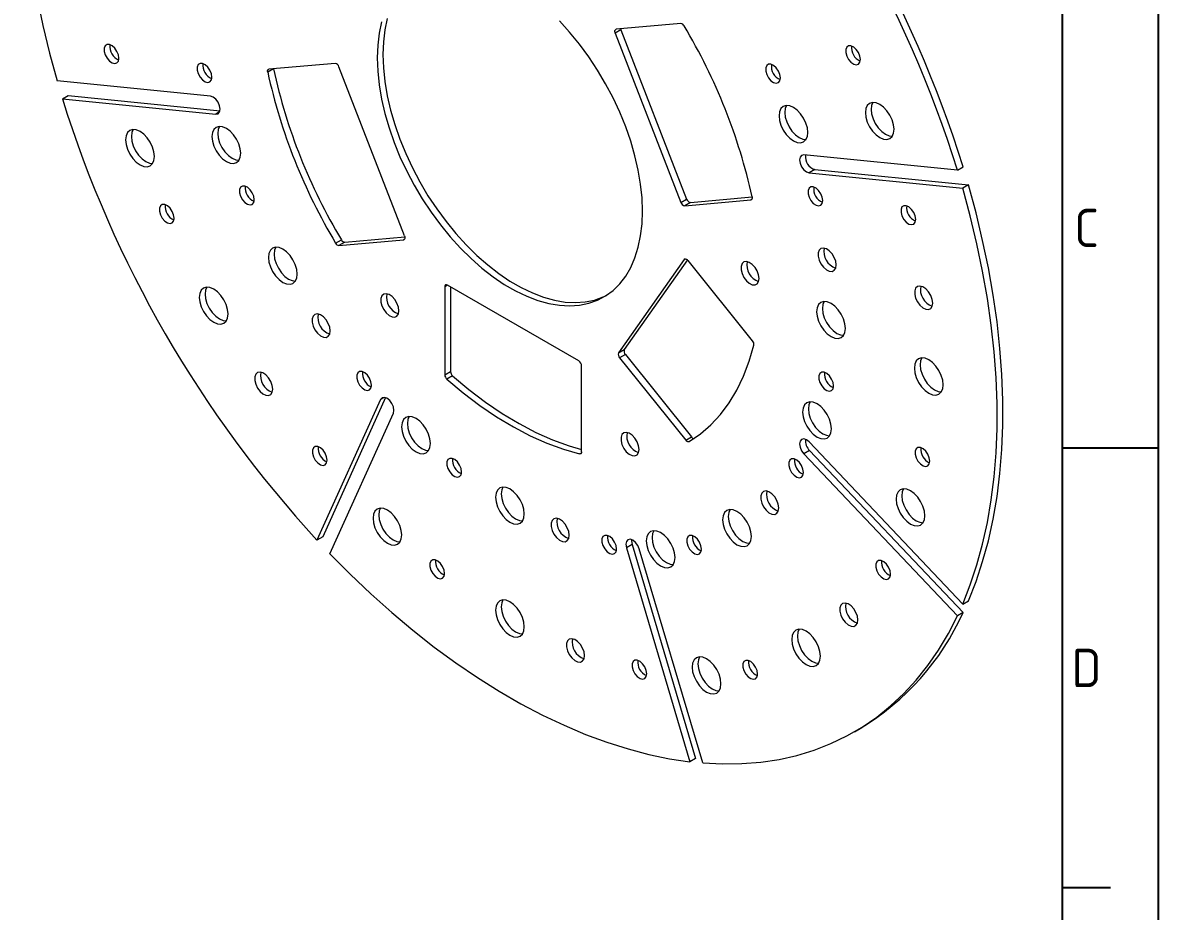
# Model space of a CAD drawing. Header units: millimetres. Extents: x 764 to 1780, y 1208 to 1927.
# Drawn here: x 1492.9 to 1780.4, y 1450.3 to 1675.2 of the extents above; entities that cross this region are included whole.
import ezdxf
from ezdxf.enums import TextEntityAlignment as Align

# ---------------------------------------------------------------- set-up
doc = ezdxf.new("R2010")
doc.units = ezdxf.units.MM
doc.linetypes.add('ACAD_ISO05W100', pattern=[33, 24, -3, 0, -3, 0, -3])
doc.layers.add('AM_BOR', color=2, linetype='ACAD_ISO05W100', lineweight=35)
doc.styles.add('ACISOTS', font='isocp.shx', dxfattribs={"height": 1})

# ---------------------------------------------------------------- blocks, each defined once
blk = doc.blocks.new('A3 ZTL')
blk.add_line((401.17, 9.78), (401.17, 280.82))
at = {"layer": 'AM_BOR', "color": 135, "linetype": 'Continuous', "lineweight": 25}
blk.add_line((410.96, 290.61), (410.96, 0), dxfattribs=at)
at = {"layer": 'AM_BOR', "color": 135, "lineweight": 25}
for p, q in [((401.17, 145.3), (410.96, 145.3)), ((406.07, 100.29), (401.17, 100.29))]:
    blk.add_line(p, q, dxfattribs=at)
at = {"layer": 'AM_BOR', "color": 135, "lineweight": 25, "style": 'ACISOTS'}
for s, p in [('C', (403.62, 167.81)), ('D', (403.62, 122.8))]:
    blk.add_text(s, height=3.91, dxfattribs=at).set_placement(p, align=Align.MIDDLE)

msp = doc.modelspace()

# ---------------------------------------------------------------- linework, layer by layer
at = {"color": 7, "linetype": 'Continuous', "lineweight": 15}
for p, q in [((1659.535, 1675.011), (1643.197, 1673.551)), ((1644.387, 1673.421), (1642.938, 1672.585)), ((1642.938, 1672.585), (1659.555, 1629.756)), ((1644.387, 1673.421), (1661.004, 1630.593)), ((1571.989, 1664.943), (1555.252, 1663.447)), ((1589.572, 1621.258), (1572.955, 1664.087)), ((1540.451, 1656.633), (1501.592, 1660.479)), ((1502.945, 1655.926), (1504.395, 1656.763)), ((1504.395, 1656.763), (1542.861, 1652.956)), ((1502.945, 1655.926), (1541.804, 1652.08)), ((1729.564, 1637.917), (1690.706, 1641.762)), ((1693.508, 1638.046), (1692.059, 1637.209)), ((1692.059, 1637.209), (1730.917, 1633.364)), ((1693.508, 1638.046), (1732.367, 1634.2)), ((1729.564, 1637.917), (1731.014, 1638.753)), ((1732.367, 1634.2), (1730.917, 1633.364)), ((1659.555, 1629.756), (1661.004, 1630.593)), ((1660.521, 1628.899), (1677.257, 1630.396)), ((1661.97, 1629.736), (1677.585, 1631.132)), ((1661.97, 1629.736), (1660.521, 1628.899)), ((1572.131, 1619.437), (1573.58, 1620.274)), ((1572.975, 1618.831), (1589.313, 1620.292)), ((1574.424, 1619.668), (1572.975, 1618.831)), ((1574.424, 1619.668), (1589.641, 1621.029)), ((1660.395, 1615.289), (1643.778, 1591.646)), ((1661.197, 1615.204), (1645.227, 1592.483)), ((1677.699, 1594.705), (1661.361, 1615.03)), ((1599.771, 1608.403), (1599.771, 1586.086)), ((1633.712, 1589.626), (1600.478, 1608.811)), ((1601.22, 1608.382), (1601.22, 1586.923)), ((1643.778, 1591.646), (1645.227, 1592.483)), ((1645.486, 1591.218), (1644.037, 1590.381)), ((1644.037, 1590.381), (1660.773, 1569.561)), ((1645.486, 1591.218), (1662.223, 1570.397)), ((1634.419, 1566.615), (1634.419, 1588.401)), ((1599.771, 1586.086), (1601.22, 1586.923)), ((1601.75, 1585.826), (1600.301, 1584.99)), ((1583.503, 1579.855), (1567.407, 1544.275)), ((1584.79, 1580.333), (1568.857, 1545.112)), ((1570.673, 1540.827), (1586.769, 1576.407)), ((1660.773, 1569.561), (1662.223, 1570.397)), ((1730.917, 1528.092), (1692.059, 1569.112)), ((1692.155, 1566.958), (1690.706, 1566.121)), ((1690.706, 1566.121), (1729.564, 1525.102)), ((1692.155, 1566.958), (1731.014, 1525.938)), ((1568.857, 1545.112), (1567.407, 1544.275)), ((1647.19, 1543.201), (1645.74, 1542.364)), ((1645.74, 1542.364), (1661.836, 1488.2)), ((1647.19, 1543.201), (1663.286, 1489.037)), ((1665.102, 1487.877), (1649.007, 1542.041)), ((1730.917, 1528.092), (1732.367, 1528.929)), ((1731.014, 1525.938), (1729.564, 1525.102)), ((1703.498, 1495.796), (1704.947, 1496.633)), ((1663.286, 1489.037), (1661.836, 1488.2))]:
    msp.add_line(p, q, dxfattribs=at)
at = {"color": 8, "linetype": 'Continuous', "lineweight": 15}
for p, q in [((1556.372, 1663.547), (1554.924, 1662.711)), ((1542.76, 1652.632), (1541.804, 1652.08)), ((1677.257, 1630.396), (1677.516, 1630.545)), ((1589.313, 1620.292), (1589.572, 1620.441)), ((1660.654, 1615.438), (1660.395, 1615.289)), ((1600.478, 1608.811), (1599.771, 1608.403)), ((1584.46, 1580.408), (1583.503, 1579.855)), ((1633.908, 1566.126), (1634.391, 1566.404))]:
    msp.add_line(p, q, dxfattribs=at)
at = {"color": 7, "linetype": 'Continuous', "lineweight": 15, "flags": 128}
for points in [[(1501.592, 1765.75), (1499.678, 1760.911), (1497.994, 1755.846), (1496.544, 1750.566), (1495.332, 1745.08), (1494.359, 1739.4), (1493.628, 1733.536), (1493.14, 1727.501), (1492.895, 1721.306), (1492.895, 1714.964), (1493.14, 1708.487), (1493.628, 1701.888), (1494.359, 1695.18), (1495.332, 1688.377), (1496.544, 1681.491), (1497.994, 1674.537), (1499.678, 1667.528), (1501.592, 1660.479)], [(1583.751, 1675.458), (1583.15, 1672.587), (1582.788, 1669.53), (1582.667, 1666.311), (1582.788, 1662.952), (1583.15, 1659.477), (1583.751, 1655.912), (1584.586, 1652.282), (1585.649, 1648.614), (1586.932, 1644.933), (1588.427, 1641.267), (1590.122, 1637.641), (1592.006, 1634.082), (1594.064, 1630.616), (1596.282, 1627.267), (1598.645, 1624.06), (1601.133, 1621.018), (1603.731, 1618.162), (1606.42, 1615.513), (1609.179, 1613.091), (1611.989, 1610.913), (1614.829, 1608.993), (1617.68, 1607.348), (1620.521, 1605.987), (1623.331, 1604.921), (1626.09, 1604.158), (1628.778, 1603.703), (1631.376, 1603.559), (1633.865, 1603.728), (1636.227, 1604.208), (1638.445, 1604.996), (1640.503, 1606.085), (1642.387, 1607.469), (1644.082, 1609.138), (1645.577, 1611.078), (1646.861, 1613.277), (1647.924, 1615.718), (1648.759, 1618.384), (1649.359, 1621.256), (1649.721, 1624.312), (1649.842, 1627.532)], [(1585.2, 1676.295), (1584.6, 1673.424), (1584.238, 1670.367), (1584.117, 1667.148), (1584.238, 1663.789), (1584.6, 1660.314), (1585.2, 1656.749), (1586.035, 1653.119), (1587.098, 1649.451), (1588.382, 1645.77), (1589.877, 1642.104), (1591.572, 1638.478), (1593.456, 1634.919), (1595.514, 1631.453), (1597.732, 1628.104), (1600.094, 1624.897), (1602.583, 1621.855), (1605.181, 1618.999), (1607.869, 1616.35), (1610.628, 1613.928), (1613.438, 1611.749), (1616.279, 1609.83), (1619.13, 1608.184), (1621.971, 1606.824), (1624.781, 1605.758), (1627.54, 1604.995), (1630.228, 1604.54), (1632.826, 1604.396), (1635.315, 1604.565), (1637.677, 1605.045), (1639.895, 1605.832), (1640.717, 1606.222)], [(1649.842, 1627.532), (1649.721, 1630.891), (1649.359, 1634.365), (1648.759, 1637.93), (1647.924, 1641.56), (1646.861, 1645.229), (1645.577, 1648.909), (1644.082, 1652.576), (1642.387, 1656.201), (1640.503, 1659.76), (1638.445, 1663.226), (1636.227, 1666.575), (1633.865, 1669.782), (1631.376, 1672.825), (1628.778, 1675.681)], [(1642.938, 1672.585), (1642.881, 1672.763), (1642.849, 1672.937), (1642.845, 1673.1), (1642.867, 1673.245), (1642.916, 1673.367), (1642.989, 1673.46), (1643.084, 1673.522), (1643.197, 1673.551)], [(1644.318, 1673.651), (1644.33, 1673.6), (1644.387, 1673.421)], [(1517.254, 1666.225), (1517.127, 1667.079), (1516.765, 1667.965), (1516.215, 1668.761), (1515.553, 1669.361), (1514.867, 1669.684), (1514.251, 1669.685), (1513.787, 1669.365), (1513.538, 1668.767), (1513.538, 1667.972), (1513.787, 1667.087), (1514.251, 1666.231), (1514.867, 1665.521), (1515.553, 1665.052), (1516.215, 1664.887), (1516.765, 1665.049), (1517.127, 1665.516), (1517.254, 1666.225)], [(1705.013, 1665.935), (1704.886, 1666.789), (1704.524, 1667.675), (1703.974, 1668.471), (1703.312, 1669.071), (1702.626, 1669.394), (1702.01, 1669.395), (1701.546, 1669.075), (1701.297, 1668.477), (1701.297, 1667.682), (1701.546, 1666.797), (1702.01, 1665.941), (1702.626, 1665.231), (1703.312, 1664.762), (1703.974, 1664.597), (1704.524, 1664.759), (1704.886, 1665.226), (1705.013, 1665.935)], [(1540.791, 1661.468), (1540.665, 1662.323), (1540.302, 1663.208), (1539.753, 1664.005), (1539.09, 1664.605), (1538.405, 1664.927), (1537.788, 1664.928), (1537.324, 1664.609), (1537.075, 1664.011), (1537.075, 1663.216), (1537.324, 1662.33), (1537.788, 1661.475), (1538.405, 1660.765), (1539.09, 1660.295), (1539.753, 1660.131), (1540.302, 1660.293), (1540.665, 1660.759), (1540.791, 1661.468)], [(1554.924, 1662.711), (1554.902, 1662.855), (1554.9, 1662.991), (1554.916, 1663.115), (1554.951, 1663.222), (1555.004, 1663.312), (1555.073, 1663.38), (1555.156, 1663.425), (1555.252, 1663.447)], [(1684.74, 1661.246), (1684.613, 1662.1), (1684.251, 1662.986), (1683.701, 1663.782), (1683.039, 1664.382), (1682.353, 1664.705), (1681.737, 1664.706), (1681.273, 1664.386), (1681.024, 1663.788), (1681.024, 1662.993), (1681.273, 1662.108), (1681.737, 1661.253), (1682.353, 1660.542), (1683.039, 1660.073), (1683.701, 1659.908), (1684.251, 1660.07), (1684.613, 1660.537), (1684.74, 1661.246)], [(1541.804, 1652.08), (1542.377, 1652.191), (1542.761, 1652.633), (1542.895, 1653.336), (1542.761, 1654.195), (1542.377, 1655.078), (1541.804, 1655.852), (1541.127, 1656.398), (1540.451, 1656.633)], [(1691.695, 1647.455), (1691.571, 1648.615), (1691.207, 1649.839), (1690.629, 1651.044), (1689.874, 1652.148), (1688.996, 1653.075), (1688.054, 1653.762), (1687.111, 1654.163), (1686.233, 1654.25), (1685.479, 1654.017), (1684.9, 1653.48), (1684.536, 1652.676), (1684.412, 1651.659), (1684.536, 1650.499), (1684.9, 1649.275), (1685.479, 1648.07), (1686.233, 1646.966), (1687.111, 1646.039), (1688.054, 1645.352), (1688.996, 1644.951), (1689.874, 1644.864), (1690.629, 1645.097), (1691.207, 1645.634), (1691.571, 1646.438), (1691.695, 1647.455)], [(1686.308, 1654.255), (1685.986, 1653.513), (1685.862, 1652.496), (1685.986, 1651.336), (1686.349, 1650.112), (1686.928, 1648.907), (1687.682, 1647.803), (1688.561, 1646.876), (1689.503, 1646.189), (1690.446, 1645.788), (1691.249, 1645.696)], [(1713.547, 1648.257), (1713.423, 1649.417), (1713.059, 1650.641), (1712.48, 1651.846), (1711.726, 1652.95), (1710.848, 1653.877), (1709.905, 1654.564), (1708.963, 1654.965), (1708.085, 1655.052), (1707.33, 1654.819), (1706.752, 1654.282), (1706.388, 1653.478), (1706.264, 1652.462), (1706.388, 1651.301), (1706.752, 1650.077), (1707.33, 1648.872), (1708.085, 1647.769), (1708.963, 1646.841), (1709.905, 1646.154), (1710.848, 1645.753), (1711.726, 1645.666), (1712.48, 1645.899), (1713.059, 1646.436), (1713.423, 1647.24), (1713.547, 1648.257)], [(1708.16, 1655.058), (1707.838, 1654.315), (1707.713, 1653.298), (1707.838, 1652.138), (1708.201, 1650.914), (1708.78, 1649.709), (1709.534, 1648.605), (1710.413, 1647.678), (1711.355, 1646.991), (1712.298, 1646.59), (1713.101, 1646.498)], [(1526.246, 1641.381), (1526.122, 1642.541), (1525.758, 1643.765), (1525.179, 1644.97), (1524.425, 1646.074), (1523.547, 1647.001), (1522.604, 1647.688), (1521.661, 1648.089), (1520.783, 1648.176), (1520.029, 1647.943), (1519.45, 1647.406), (1519.086, 1646.602), (1518.962, 1645.586), (1519.086, 1644.426), (1519.45, 1643.201), (1520.029, 1641.996), (1520.783, 1640.893), (1521.661, 1639.965), (1522.604, 1639.278), (1523.547, 1638.877), (1524.425, 1638.79), (1525.179, 1639.023), (1525.758, 1639.56), (1526.122, 1640.364), (1526.246, 1641.381)], [(1520.858, 1648.182), (1520.536, 1647.439), (1520.412, 1646.422), (1520.536, 1645.262), (1520.9, 1644.038), (1521.479, 1642.833), (1522.233, 1641.729), (1523.111, 1640.802), (1524.054, 1640.115), (1524.996, 1639.714), (1525.799, 1639.622)], [(1548.097, 1642.183), (1547.973, 1643.343), (1547.61, 1644.567), (1547.031, 1645.772), (1546.277, 1646.876), (1545.398, 1647.803), (1544.456, 1648.491), (1543.513, 1648.891), (1542.635, 1648.978), (1541.881, 1648.746), (1541.302, 1648.209), (1540.938, 1647.404), (1540.814, 1646.388), (1540.938, 1645.228), (1541.302, 1644.003), (1541.881, 1642.798), (1542.635, 1641.695), (1543.513, 1640.768), (1544.456, 1640.08), (1545.398, 1639.679), (1546.277, 1639.593), (1547.031, 1639.825), (1547.61, 1640.362), (1547.973, 1641.166), (1548.097, 1642.183)], [(1542.71, 1648.984), (1542.388, 1648.241), (1542.264, 1647.225), (1542.388, 1646.065), (1542.752, 1644.84), (1543.33, 1643.635), (1544.085, 1642.532), (1544.963, 1641.605), (1545.905, 1640.917), (1546.848, 1640.516), (1547.651, 1640.424)], [(1690.706, 1641.762), (1690.132, 1641.651), (1689.749, 1641.21), (1689.614, 1640.506), (1689.749, 1639.648), (1690.132, 1638.764), (1690.706, 1637.991), (1691.382, 1637.445), (1692.059, 1637.209)], [(1551.517, 1630.433), (1551.391, 1631.288), (1551.028, 1632.173), (1550.479, 1632.97), (1549.816, 1633.57), (1549.131, 1633.892), (1548.514, 1633.894), (1548.05, 1633.574), (1547.802, 1632.976), (1547.802, 1632.181), (1548.05, 1631.296), (1548.514, 1630.44), (1549.131, 1629.73), (1549.816, 1629.261), (1550.479, 1629.096), (1551.028, 1629.258), (1551.391, 1629.725), (1551.517, 1630.433)], [(1695.466, 1630.211), (1695.339, 1631.066), (1694.977, 1631.951), (1694.427, 1632.748), (1693.765, 1633.348), (1693.079, 1633.67), (1692.463, 1633.671), (1691.999, 1633.352), (1691.75, 1632.754), (1691.75, 1631.958), (1691.999, 1631.073), (1692.463, 1630.218), (1693.079, 1629.508), (1693.765, 1629.038), (1694.427, 1628.874), (1694.977, 1629.036), (1695.339, 1629.502), (1695.466, 1630.211)], [(1730.917, 1528.092), (1732.832, 1532.931), (1734.516, 1537.996), (1735.965, 1543.277), (1737.178, 1548.762), (1738.15, 1554.443), (1738.882, 1560.306), (1739.37, 1566.341), (1739.614, 1572.536), (1739.614, 1578.878), (1739.37, 1585.355), (1738.882, 1591.954), (1738.15, 1598.662), (1737.178, 1605.466), (1735.965, 1612.351), (1734.516, 1619.305), (1732.832, 1626.314), (1730.917, 1633.364)], [(1732.367, 1528.929), (1734.281, 1533.768), (1735.965, 1538.833), (1737.415, 1544.113), (1738.627, 1549.599), (1739.6, 1555.28), (1740.331, 1561.143), (1740.819, 1567.178), (1741.064, 1573.373), (1741.064, 1579.715), (1740.819, 1586.192), (1740.331, 1592.791), (1739.6, 1599.499), (1738.627, 1606.302), (1737.415, 1613.188), (1735.965, 1620.142), (1734.281, 1627.151), (1732.367, 1634.2)], [(1677.585, 1631.132), (1677.607, 1630.987), (1677.61, 1630.851), (1677.593, 1630.728), (1677.558, 1630.62), (1677.506, 1630.531), (1677.437, 1630.463), (1677.353, 1630.417), (1677.257, 1630.396)], [(1531.244, 1625.744), (1531.118, 1626.599), (1530.755, 1627.485), (1530.206, 1628.281), (1529.543, 1628.881), (1528.858, 1629.203), (1528.241, 1629.205), (1527.777, 1628.885), (1527.529, 1628.287), (1527.529, 1627.492), (1527.777, 1626.607), (1528.241, 1625.751), (1528.858, 1625.041), (1529.543, 1624.572), (1530.206, 1624.407), (1530.755, 1624.569), (1531.118, 1625.036), (1531.244, 1625.744)], [(1719.003, 1625.455), (1718.877, 1626.309), (1718.514, 1627.195), (1717.965, 1627.991), (1717.302, 1628.591), (1716.617, 1628.914), (1716, 1628.915), (1715.536, 1628.595), (1715.288, 1627.997), (1715.288, 1627.202), (1715.536, 1626.317), (1716, 1625.461), (1716.617, 1624.751), (1717.302, 1624.282), (1717.965, 1624.117), (1718.514, 1624.279), (1718.877, 1624.746), (1719.003, 1625.455)], [(1589.572, 1621.258), (1589.629, 1621.079), (1589.66, 1620.905), (1589.665, 1620.743), (1589.642, 1620.598), (1589.594, 1620.476), (1589.52, 1620.382), (1589.426, 1620.32), (1589.313, 1620.292)], [(1562.396, 1611.614), (1562.272, 1612.774), (1561.908, 1613.998), (1561.33, 1615.203), (1560.576, 1616.307), (1559.697, 1617.234), (1558.755, 1617.922), (1557.812, 1618.322), (1556.934, 1618.409), (1556.18, 1618.176), (1555.601, 1617.64), (1555.237, 1616.835), (1555.113, 1615.819), (1555.237, 1614.659), (1555.601, 1613.434), (1556.18, 1612.229), (1556.934, 1611.126), (1557.812, 1610.199), (1558.755, 1609.511), (1559.697, 1609.11), (1560.576, 1609.024), (1561.33, 1609.256), (1561.908, 1609.793), (1562.272, 1610.597), (1562.396, 1611.614)], [(1557.009, 1618.415), (1556.687, 1617.672), (1556.563, 1616.656), (1556.687, 1615.495), (1557.051, 1614.271), (1557.629, 1613.066), (1558.383, 1611.963), (1559.262, 1611.035), (1560.204, 1610.348), (1561.147, 1609.947), (1561.95, 1609.855)], [(1698.869, 1613.919), (1698.744, 1614.852), (1698.384, 1615.828), (1697.828, 1616.741), (1697.135, 1617.492), (1696.381, 1618), (1695.648, 1618.208), (1695.014, 1618.096), (1694.55, 1617.675), (1694.304, 1616.991), (1694.304, 1616.117), (1694.55, 1615.149), (1695.014, 1614.191), (1695.648, 1613.348), (1696.381, 1612.71), (1697.135, 1612.347), (1697.828, 1612.298), (1698.384, 1612.568), (1698.744, 1613.129), (1698.869, 1613.919)], [(1660.395, 1615.289), (1660.476, 1615.372), (1660.577, 1615.423), (1660.694, 1615.44), (1660.824, 1615.421), (1660.961, 1615.368), (1661.1, 1615.283), (1661.235, 1615.169), (1661.361, 1615.03)], [(1679.364, 1610.489), (1679.239, 1611.423), (1678.879, 1612.399), (1678.323, 1613.312), (1677.63, 1614.063), (1676.876, 1614.57), (1676.143, 1614.779), (1675.509, 1614.667), (1675.045, 1614.246), (1674.799, 1613.561), (1674.799, 1612.687), (1675.045, 1611.719), (1675.509, 1610.762), (1676.143, 1609.918), (1676.876, 1609.281), (1677.63, 1608.917), (1678.323, 1608.868), (1678.879, 1609.139), (1679.239, 1609.699), (1679.364, 1610.489)], [(1544.896, 1601.508), (1544.772, 1602.668), (1544.408, 1603.893), (1543.83, 1605.098), (1543.076, 1606.201), (1542.197, 1607.128), (1541.255, 1607.816), (1540.312, 1608.217), (1539.434, 1608.304), (1538.68, 1608.071), (1538.101, 1607.534), (1537.737, 1606.73), (1537.613, 1605.713), (1537.737, 1604.553), (1538.101, 1603.329), (1538.68, 1602.124), (1539.434, 1601.02), (1540.312, 1600.093), (1541.255, 1599.405), (1542.197, 1599.005), (1543.076, 1598.918), (1543.83, 1599.151), (1544.408, 1599.687), (1544.772, 1600.492), (1544.896, 1601.508)], [(1539.509, 1608.309), (1539.187, 1607.566), (1539.063, 1606.55), (1539.187, 1605.39), (1539.551, 1604.165), (1540.129, 1602.96), (1540.883, 1601.857), (1541.762, 1600.93), (1542.704, 1600.242), (1543.647, 1599.841), (1544.45, 1599.749)], [(1723.313, 1604.278), (1723.188, 1605.212), (1722.828, 1606.188), (1722.272, 1607.101), (1721.579, 1607.852), (1720.825, 1608.359), (1720.092, 1608.568), (1719.458, 1608.456), (1718.994, 1608.035), (1718.748, 1607.35), (1718.748, 1606.477), (1718.994, 1605.508), (1719.458, 1604.551), (1720.092, 1603.707), (1720.825, 1603.07), (1721.579, 1602.707), (1722.272, 1602.658), (1722.828, 1602.928), (1723.188, 1603.488), (1723.313, 1604.278)], [(1588.147, 1602.333), (1588.023, 1603.266), (1587.663, 1604.243), (1587.106, 1605.156), (1586.413, 1605.906), (1585.659, 1606.414), (1584.926, 1606.623), (1584.293, 1606.511), (1583.828, 1606.089), (1583.582, 1605.405), (1583.582, 1604.531), (1583.828, 1603.563), (1584.293, 1602.606), (1584.926, 1601.762), (1585.659, 1601.124), (1586.413, 1600.761), (1587.106, 1600.712), (1587.663, 1600.983), (1588.023, 1601.543), (1588.147, 1602.333)], [(1701.214, 1597.876), (1701.09, 1599.036), (1700.726, 1600.26), (1700.147, 1601.465), (1699.393, 1602.568), (1698.515, 1603.496), (1697.572, 1604.183), (1696.629, 1604.584), (1695.751, 1604.671), (1694.997, 1604.438), (1694.418, 1603.901), (1694.054, 1603.097), (1693.93, 1602.08), (1694.054, 1600.92), (1694.418, 1599.696), (1694.997, 1598.491), (1695.751, 1597.387), (1696.629, 1596.46), (1697.572, 1595.773), (1698.515, 1595.372), (1699.393, 1595.285), (1700.147, 1595.518), (1700.726, 1596.055), (1701.09, 1596.859), (1701.214, 1597.876)], [(1695.826, 1604.676), (1695.504, 1603.934), (1695.38, 1602.917), (1695.504, 1601.757), (1695.868, 1600.533), (1696.447, 1599.328), (1697.201, 1598.224), (1698.079, 1597.297), (1699.022, 1596.609), (1699.964, 1596.209), (1700.768, 1596.116)], [(1570.756, 1597.219), (1570.631, 1598.152), (1570.271, 1599.129), (1569.715, 1600.041), (1569.022, 1600.792), (1568.268, 1601.3), (1567.534, 1601.509), (1566.901, 1601.396), (1566.437, 1600.975), (1566.191, 1600.291), (1566.191, 1599.417), (1566.437, 1598.449), (1566.901, 1597.492), (1567.534, 1596.648), (1568.268, 1596.01), (1569.022, 1595.647), (1569.715, 1595.598), (1570.271, 1595.869), (1570.631, 1596.429), (1570.756, 1597.219)], [(1661.631, 1569.2), (1664.509, 1571.152), (1667.171, 1573.442), (1669.606, 1576.06), (1671.803, 1578.994), (1673.753, 1582.231), (1675.445, 1585.757), (1676.874, 1589.555), (1678.032, 1593.61)], [(1725.962, 1583.588), (1725.838, 1584.748), (1725.474, 1585.973), (1724.896, 1587.178), (1724.142, 1588.281), (1723.263, 1589.208), (1722.321, 1589.896), (1721.378, 1590.297), (1720.5, 1590.384), (1719.746, 1590.151), (1719.167, 1589.614), (1718.803, 1588.81), (1718.679, 1587.793), (1718.803, 1586.633), (1719.167, 1585.409), (1719.746, 1584.204), (1720.5, 1583.1), (1721.378, 1582.173), (1722.321, 1581.485), (1723.263, 1581.085), (1724.142, 1580.998), (1724.896, 1581.231), (1725.474, 1581.767), (1725.838, 1582.572), (1725.962, 1583.588)], [(1720.575, 1590.389), (1720.253, 1589.646), (1720.129, 1588.63), (1720.253, 1587.47), (1720.617, 1586.245), (1721.195, 1585.04), (1721.95, 1583.937), (1722.828, 1583.01), (1723.77, 1582.322), (1724.713, 1581.921), (1725.516, 1581.829)], [(1556.209, 1582.496), (1556.084, 1583.429), (1555.724, 1584.405), (1555.168, 1585.318), (1554.475, 1586.069), (1553.721, 1586.577), (1552.988, 1586.786), (1552.354, 1586.673), (1551.89, 1586.252), (1551.644, 1585.568), (1551.644, 1584.694), (1551.89, 1583.726), (1552.354, 1582.769), (1552.988, 1581.925), (1553.721, 1581.287), (1554.475, 1580.924), (1555.168, 1580.875), (1555.724, 1581.146), (1556.084, 1581.706), (1556.209, 1582.496)], [(1581.211, 1583.484), (1581.085, 1584.339), (1580.722, 1585.224), (1580.173, 1586.021), (1579.51, 1586.62), (1578.825, 1586.943), (1578.208, 1586.944), (1577.744, 1586.625), (1577.496, 1586.027), (1577.496, 1585.231), (1577.744, 1584.346), (1578.208, 1583.491), (1578.825, 1582.78), (1579.51, 1582.311), (1580.173, 1582.147), (1580.722, 1582.309), (1581.085, 1582.775), (1581.211, 1583.484)], [(1600.301, 1584.99), (1604.449, 1581.523), (1608.65, 1578.349), (1612.885, 1575.481), (1617.136, 1572.931), (1621.382, 1570.712), (1625.605, 1568.832), (1629.787, 1567.301), (1633.908, 1566.126)], [(1601.75, 1585.826), (1605.899, 1582.36), (1610.1, 1579.186), (1614.335, 1576.318), (1618.585, 1573.768), (1622.831, 1571.549), (1627.055, 1569.669), (1631.236, 1568.138), (1634.419, 1567.2)], [(1698.21, 1583.303), (1698.084, 1584.158), (1697.721, 1585.043), (1697.172, 1585.84), (1696.51, 1586.44), (1695.824, 1586.762), (1695.207, 1586.764), (1694.743, 1586.444), (1694.495, 1585.846), (1694.495, 1585.051), (1694.743, 1584.166), (1695.207, 1583.31), (1695.824, 1582.6), (1696.51, 1582.131), (1697.172, 1581.966), (1697.721, 1582.128), (1698.084, 1582.595), (1698.21, 1583.303)], [(1586.769, 1576.407), (1586.904, 1577.111), (1586.769, 1577.97), (1586.386, 1578.853), (1585.812, 1579.627), (1585.136, 1580.173), (1584.459, 1580.408), (1583.886, 1580.297), (1583.503, 1579.855)], [(1697.66, 1572.472), (1697.536, 1573.632), (1697.173, 1574.857), (1696.594, 1576.062), (1695.84, 1577.165), (1694.961, 1578.092), (1694.019, 1578.78), (1693.076, 1579.181), (1692.198, 1579.268), (1691.444, 1579.035), (1690.865, 1578.498), (1690.501, 1577.694), (1690.377, 1576.677), (1690.501, 1575.517), (1690.865, 1574.293), (1691.444, 1573.088), (1692.198, 1571.984), (1693.076, 1571.057), (1694.019, 1570.369), (1694.961, 1569.969), (1695.84, 1569.882), (1696.594, 1570.115), (1697.173, 1570.651), (1697.536, 1571.456), (1697.66, 1572.472)], [(1692.273, 1579.273), (1691.951, 1578.53), (1691.827, 1577.514), (1691.951, 1576.354), (1692.315, 1575.129), (1692.893, 1573.924), (1693.648, 1572.821), (1694.526, 1571.894), (1695.468, 1571.206), (1696.411, 1570.805), (1697.214, 1570.713)], [(1596.121, 1568.745), (1595.997, 1569.905), (1595.634, 1571.129), (1595.055, 1572.334), (1594.301, 1573.438), (1593.422, 1574.365), (1592.48, 1575.052), (1591.537, 1575.453), (1590.659, 1575.54), (1589.905, 1575.307), (1589.326, 1574.77), (1588.962, 1573.966), (1588.838, 1572.949), (1588.962, 1571.789), (1589.326, 1570.565), (1589.905, 1569.36), (1590.659, 1568.256), (1591.537, 1567.329), (1592.48, 1566.642), (1593.422, 1566.241), (1594.301, 1566.154), (1595.055, 1566.387), (1595.634, 1566.924), (1595.997, 1567.728), (1596.121, 1568.745)], [(1590.734, 1575.545), (1590.412, 1574.803), (1590.288, 1573.786), (1590.412, 1572.626), (1590.776, 1571.402), (1591.354, 1570.197), (1592.109, 1569.093), (1592.987, 1568.166), (1593.929, 1567.479), (1594.872, 1567.078), (1595.675, 1566.986)], [(1648.958, 1567.227), (1648.834, 1568.161), (1648.474, 1569.137), (1647.917, 1570.05), (1647.224, 1570.801), (1646.471, 1571.308), (1645.737, 1571.517), (1645.104, 1571.405), (1644.639, 1570.984), (1644.394, 1570.299), (1644.394, 1569.426), (1644.639, 1568.458), (1645.104, 1567.5), (1645.737, 1566.657), (1646.471, 1566.019), (1647.224, 1565.656), (1647.917, 1565.607), (1648.474, 1565.877), (1648.834, 1566.438), (1648.958, 1567.227)], [(1569.976, 1564.506), (1569.849, 1565.361), (1569.487, 1566.246), (1568.937, 1567.043), (1568.275, 1567.643), (1567.589, 1567.965), (1566.973, 1567.967), (1566.509, 1567.647), (1566.26, 1567.049), (1566.26, 1566.254), (1566.509, 1565.369), (1566.973, 1564.513), (1567.589, 1563.803), (1568.275, 1563.333), (1568.937, 1563.169), (1569.487, 1563.331), (1569.849, 1563.798), (1569.976, 1564.506)], [(1661.631, 1569.2), (1661.543, 1569.163), (1661.444, 1569.151), (1661.336, 1569.163), (1661.222, 1569.2), (1661.106, 1569.259), (1660.99, 1569.341), (1660.879, 1569.442), (1660.773, 1569.561)], [(1692.059, 1569.112), (1691.382, 1569.658), (1690.706, 1569.893), (1690.132, 1569.781), (1689.749, 1569.34), (1689.614, 1568.637), (1689.749, 1567.778), (1690.132, 1566.895), (1690.706, 1566.121)], [(1722.583, 1564.271), (1722.457, 1565.125), (1722.094, 1566.011), (1721.545, 1566.807), (1720.882, 1567.407), (1720.197, 1567.73), (1719.58, 1567.731), (1719.116, 1567.411), (1718.867, 1566.813), (1718.867, 1566.018), (1719.116, 1565.133), (1719.58, 1564.277), (1720.197, 1563.567), (1720.882, 1563.098), (1721.545, 1562.933), (1722.094, 1563.095), (1722.457, 1563.562), (1722.583, 1564.271)], [(1604.008, 1561.516), (1603.881, 1562.37), (1603.519, 1563.256), (1602.969, 1564.052), (1602.307, 1564.652), (1601.621, 1564.975), (1601.005, 1564.976), (1600.541, 1564.656), (1600.292, 1564.058), (1600.292, 1563.263), (1600.541, 1562.378), (1601.005, 1561.522), (1601.621, 1560.812), (1602.307, 1560.343), (1602.969, 1560.178), (1603.519, 1560.34), (1603.881, 1560.807), (1604.008, 1561.516)], [(1634.419, 1566.615), (1634.41, 1566.489), (1634.382, 1566.377), (1634.338, 1566.282), (1634.277, 1566.206), (1634.201, 1566.151), (1634.113, 1566.119), (1634.014, 1566.111), (1633.908, 1566.126)], [(1690.583, 1561.382), (1690.456, 1562.237), (1690.094, 1563.122), (1689.544, 1563.918), (1688.882, 1564.518), (1688.196, 1564.841), (1687.58, 1564.842), (1687.116, 1564.522), (1686.867, 1563.925), (1686.867, 1563.129), (1687.116, 1562.244), (1687.58, 1561.389), (1688.196, 1560.678), (1688.882, 1560.209), (1689.544, 1560.044), (1690.094, 1560.206), (1690.456, 1560.673), (1690.583, 1561.382)], [(1619.896, 1550.917), (1619.772, 1552.077), (1619.408, 1553.301), (1618.83, 1554.506), (1618.076, 1555.61), (1617.197, 1556.537), (1616.255, 1557.224), (1615.312, 1557.625), (1614.434, 1557.712), (1613.68, 1557.479), (1613.101, 1556.942), (1612.737, 1556.138), (1612.613, 1555.121), (1612.737, 1553.961), (1613.101, 1552.737), (1613.68, 1551.532), (1614.434, 1550.428), (1615.312, 1549.501), (1616.255, 1548.814), (1617.197, 1548.413), (1618.076, 1548.326), (1618.83, 1548.559), (1619.408, 1549.096), (1619.772, 1549.9), (1619.896, 1550.917)], [(1614.509, 1557.717), (1614.187, 1556.975), (1614.063, 1555.958), (1614.187, 1554.798), (1614.551, 1553.574), (1615.129, 1552.369), (1615.883, 1551.265), (1616.762, 1550.338), (1617.704, 1549.651), (1618.647, 1549.25), (1619.45, 1549.158)], [(1684.34, 1552.422), (1684.215, 1553.356), (1683.855, 1554.332), (1683.299, 1555.245), (1682.606, 1555.996), (1681.852, 1556.503), (1681.119, 1556.712), (1680.485, 1556.6), (1680.021, 1556.179), (1679.775, 1555.494), (1679.775, 1554.621), (1680.021, 1553.653), (1680.485, 1552.695), (1681.119, 1551.852), (1681.852, 1551.214), (1682.606, 1550.851), (1683.299, 1550.802), (1683.855, 1551.072), (1684.215, 1551.632), (1684.34, 1552.422)], [(1721.328, 1550.454), (1721.204, 1551.614), (1720.84, 1552.838), (1720.261, 1554.043), (1719.507, 1555.147), (1718.629, 1556.074), (1717.686, 1556.761), (1716.744, 1557.162), (1715.865, 1557.249), (1715.111, 1557.016), (1714.532, 1556.479), (1714.169, 1555.675), (1714.045, 1554.658), (1714.169, 1553.498), (1714.532, 1552.274), (1715.111, 1551.069), (1715.865, 1549.965), (1716.744, 1549.038), (1717.686, 1548.351), (1718.629, 1547.95), (1719.507, 1547.863), (1720.261, 1548.096), (1720.84, 1548.633), (1721.204, 1549.437), (1721.328, 1550.454)], [(1715.94, 1557.254), (1715.618, 1556.512), (1715.494, 1555.495), (1715.618, 1554.335), (1715.982, 1553.111), (1716.561, 1551.906), (1717.315, 1550.802), (1718.193, 1549.875), (1719.136, 1549.188), (1720.078, 1548.787), (1720.882, 1548.695)], [(1588.886, 1545.592), (1588.762, 1546.752), (1588.398, 1547.976), (1587.819, 1549.181), (1587.065, 1550.285), (1586.187, 1551.212), (1585.244, 1551.899), (1584.302, 1552.3), (1583.423, 1552.387), (1582.669, 1552.154), (1582.09, 1551.617), (1581.727, 1550.813), (1581.602, 1549.796), (1581.727, 1548.636), (1582.09, 1547.412), (1582.669, 1546.207), (1583.423, 1545.103), (1584.302, 1544.176), (1585.244, 1543.489), (1586.187, 1543.088), (1587.065, 1543.001), (1587.819, 1543.234), (1588.398, 1543.771), (1588.762, 1544.575), (1588.886, 1545.592)], [(1583.498, 1552.392), (1583.176, 1551.65), (1583.052, 1550.633), (1583.176, 1549.473), (1583.54, 1548.249), (1584.119, 1547.044), (1584.873, 1545.94), (1585.751, 1545.013), (1586.694, 1544.326), (1587.636, 1543.925), (1588.44, 1543.833)], [(1677.396, 1545.226), (1677.272, 1546.386), (1676.908, 1547.61), (1676.33, 1548.815), (1675.576, 1549.919), (1674.697, 1550.846), (1673.755, 1551.534), (1672.812, 1551.934), (1671.934, 1552.021), (1671.18, 1551.788), (1670.601, 1551.252), (1670.237, 1550.447), (1670.113, 1549.431), (1670.237, 1548.271), (1670.601, 1547.046), (1671.18, 1545.841), (1671.934, 1544.738), (1672.812, 1543.811), (1673.755, 1543.123), (1674.697, 1542.722), (1675.576, 1542.635), (1676.33, 1542.868), (1676.908, 1543.405), (1677.272, 1544.209), (1677.396, 1545.226)], [(1672.009, 1552.027), (1671.687, 1551.284), (1671.563, 1550.267), (1671.687, 1549.107), (1672.051, 1547.883), (1672.629, 1546.678), (1673.383, 1545.574), (1674.262, 1544.647), (1675.204, 1543.96), (1676.147, 1543.559), (1676.95, 1543.467)], [(1631.274, 1545.505), (1631.149, 1546.438), (1630.789, 1547.415), (1630.232, 1548.328), (1629.54, 1549.078), (1628.786, 1549.586), (1628.052, 1549.795), (1627.419, 1549.683), (1626.954, 1549.261), (1626.709, 1548.577), (1626.709, 1547.703), (1626.954, 1546.735), (1627.419, 1545.778), (1628.052, 1544.934), (1628.786, 1544.296), (1629.54, 1543.933), (1630.232, 1543.884), (1630.789, 1544.155), (1631.149, 1544.715), (1631.274, 1545.505)], [(1643.257, 1542.027), (1643.13, 1542.882), (1642.768, 1543.767), (1642.218, 1544.563), (1641.556, 1545.163), (1640.87, 1545.486), (1640.254, 1545.487), (1639.79, 1545.167), (1639.541, 1544.57), (1639.541, 1543.774), (1639.79, 1542.889), (1640.254, 1542.034), (1640.87, 1541.323), (1641.556, 1540.854), (1642.218, 1540.689), (1642.768, 1540.851), (1643.13, 1541.318), (1643.257, 1542.027)], [(1649.007, 1542.041), (1648.624, 1542.924), (1648.05, 1543.698), (1647.374, 1544.244), (1646.697, 1544.479), (1646.124, 1544.368), (1645.74, 1543.926), (1645.606, 1543.223), (1645.74, 1542.364)], [(1647.08, 1544.385), (1647.055, 1544.06), (1647.19, 1543.201)], [(1658.072, 1539.87), (1657.948, 1541.03), (1657.585, 1542.254), (1657.006, 1543.459), (1656.252, 1544.563), (1655.373, 1545.49), (1654.431, 1546.177), (1653.488, 1546.578), (1652.61, 1546.665), (1651.856, 1546.432), (1651.277, 1545.895), (1650.913, 1545.091), (1650.789, 1544.074), (1650.913, 1542.914), (1651.277, 1541.69), (1651.856, 1540.485), (1652.61, 1539.381), (1653.488, 1538.454), (1654.431, 1537.767), (1655.373, 1537.366), (1656.252, 1537.279), (1657.006, 1537.512), (1657.585, 1538.049), (1657.948, 1538.853), (1658.072, 1539.87)], [(1652.685, 1546.67), (1652.363, 1545.928), (1652.239, 1544.911), (1652.363, 1543.751), (1652.727, 1542.527), (1653.305, 1541.322), (1654.06, 1540.218), (1654.938, 1539.291), (1655.88, 1538.604), (1656.823, 1538.203), (1657.626, 1538.11)], [(1664.77, 1541.994), (1664.644, 1542.848), (1664.281, 1543.734), (1663.732, 1544.53), (1663.069, 1545.13), (1662.384, 1545.453), (1661.767, 1545.454), (1661.303, 1545.134), (1661.054, 1544.536), (1661.054, 1543.741), (1661.303, 1542.856), (1661.767, 1542.001), (1662.384, 1541.29), (1663.069, 1540.821), (1663.732, 1540.656), (1664.281, 1540.818), (1664.644, 1541.285), (1664.77, 1541.994)], [(1570.673, 1540.827), (1575.821, 1535.644), (1581.049, 1530.682), (1586.346, 1525.95), (1591.703, 1521.458), (1597.108, 1517.214), (1602.551, 1513.227), (1608.022, 1509.505), (1613.509, 1506.055), (1619.001, 1502.885), (1624.488, 1500), (1629.958, 1497.406), (1635.401, 1495.108), (1640.807, 1493.111), (1646.163, 1491.418), (1651.461, 1490.034), (1656.688, 1488.96), (1661.836, 1488.2)], [(1599.71, 1535.852), (1599.584, 1536.706), (1599.221, 1537.592), (1598.672, 1538.388), (1598.009, 1538.988), (1597.324, 1539.311), (1596.707, 1539.312), (1596.243, 1538.992), (1595.995, 1538.394), (1595.995, 1537.599), (1596.243, 1536.714), (1596.707, 1535.859), (1597.324, 1535.148), (1598.009, 1534.679), (1598.672, 1534.514), (1599.221, 1534.676), (1599.584, 1535.143), (1599.71, 1535.852)], [(1712.634, 1535.677), (1712.508, 1536.532), (1712.145, 1537.417), (1711.595, 1538.214), (1710.933, 1538.814), (1710.247, 1539.136), (1709.631, 1539.138), (1709.167, 1538.818), (1708.918, 1538.22), (1708.918, 1537.425), (1709.167, 1536.54), (1709.631, 1535.684), (1710.247, 1534.974), (1710.933, 1534.505), (1711.595, 1534.34), (1712.145, 1534.502), (1712.508, 1534.969), (1712.634, 1535.677)], [(1619.896, 1522.338), (1619.772, 1523.498), (1619.408, 1524.722), (1618.83, 1525.927), (1618.076, 1527.031), (1617.197, 1527.958), (1616.255, 1528.645), (1615.312, 1529.046), (1614.434, 1529.133), (1613.68, 1528.9), (1613.101, 1528.363), (1612.737, 1527.559), (1612.613, 1526.542), (1612.737, 1525.382), (1613.101, 1524.158), (1613.68, 1522.953), (1614.434, 1521.849), (1615.312, 1520.922), (1616.255, 1520.235), (1617.197, 1519.834), (1618.076, 1519.747), (1618.83, 1519.98), (1619.408, 1520.517), (1619.772, 1521.321), (1619.896, 1522.338)], [(1614.509, 1529.138), (1614.187, 1528.396), (1614.063, 1527.379), (1614.187, 1526.219), (1614.551, 1524.995), (1615.129, 1523.79), (1615.883, 1522.686), (1616.762, 1521.759), (1617.704, 1521.072), (1618.647, 1520.671), (1619.45, 1520.579)], [(1704.362, 1524.065), (1704.238, 1524.999), (1703.877, 1525.975), (1703.321, 1526.888), (1702.628, 1527.639), (1701.874, 1528.146), (1701.141, 1528.355), (1700.507, 1528.243), (1700.043, 1527.822), (1699.797, 1527.137), (1699.797, 1526.264), (1700.043, 1525.296), (1700.507, 1524.338), (1701.141, 1523.495), (1701.874, 1522.857), (1702.628, 1522.494), (1703.321, 1522.445), (1703.877, 1522.715), (1704.238, 1523.276), (1704.362, 1524.065)], [(1665.102, 1487.877), (1670.096, 1487.633), (1674.983, 1487.706), (1679.754, 1488.094), (1684.399, 1488.796), (1688.909, 1489.812), (1693.275, 1491.139), (1697.489, 1492.775), (1701.541, 1494.716), (1705.425, 1496.959), (1709.132, 1499.498), (1712.655, 1502.33), (1715.987, 1505.448), (1719.121, 1508.847), (1722.051, 1512.519), (1724.772, 1516.458), (1727.278, 1520.655), (1729.564, 1525.102)], [(1694.896, 1514.915), (1694.772, 1516.075), (1694.408, 1517.299), (1693.83, 1518.504), (1693.076, 1519.608), (1692.197, 1520.535), (1691.255, 1521.223), (1690.312, 1521.623), (1689.434, 1521.71), (1688.68, 1521.477), (1688.101, 1520.941), (1687.737, 1520.136), (1687.613, 1519.12), (1687.737, 1517.96), (1688.101, 1516.735), (1688.68, 1515.53), (1689.434, 1514.427), (1690.312, 1513.5), (1691.255, 1512.812), (1692.197, 1512.411), (1693.076, 1512.325), (1693.83, 1512.557), (1694.408, 1513.094), (1694.772, 1513.898), (1694.896, 1514.915)], [(1689.509, 1521.716), (1689.187, 1520.973), (1689.063, 1519.957), (1689.187, 1518.797), (1689.551, 1517.572), (1690.129, 1516.367), (1690.883, 1515.264), (1691.762, 1514.336), (1692.704, 1513.649), (1693.647, 1513.248), (1694.45, 1513.156)], [(1635.145, 1515.043), (1635.021, 1515.976), (1634.661, 1516.953), (1634.104, 1517.866), (1633.411, 1518.616), (1632.657, 1519.124), (1631.924, 1519.333), (1631.291, 1519.22), (1630.826, 1518.799), (1630.58, 1518.115), (1630.58, 1517.241), (1630.826, 1516.273), (1631.291, 1515.316), (1631.924, 1514.472), (1632.657, 1513.834), (1633.411, 1513.471), (1634.104, 1513.422), (1634.661, 1513.693), (1635.021, 1514.253), (1635.145, 1515.043)], [(1650.905, 1510.432), (1650.778, 1511.286), (1650.416, 1512.172), (1649.866, 1512.968), (1649.204, 1513.568), (1648.518, 1513.891), (1647.902, 1513.892), (1647.438, 1513.572), (1647.189, 1512.974), (1647.189, 1512.179), (1647.438, 1511.294), (1647.902, 1510.439), (1648.518, 1509.728), (1649.204, 1509.259), (1649.866, 1509.094), (1650.416, 1509.256), (1650.778, 1509.723), (1650.905, 1510.432)], [(1669.691, 1507.929), (1669.567, 1509.089), (1669.203, 1510.313), (1668.625, 1511.518), (1667.871, 1512.621), (1666.992, 1513.549), (1666.05, 1514.236), (1665.107, 1514.637), (1664.229, 1514.724), (1663.475, 1514.491), (1662.896, 1513.954), (1662.532, 1513.15), (1662.408, 1512.133), (1662.532, 1510.973), (1662.896, 1509.749), (1663.475, 1508.544), (1664.229, 1507.44), (1665.107, 1506.513), (1666.05, 1505.826), (1666.992, 1505.425), (1667.871, 1505.338), (1668.625, 1505.571), (1669.203, 1506.108), (1669.567, 1506.912), (1669.691, 1507.929)], [(1664.304, 1514.729), (1663.982, 1513.987), (1663.858, 1512.97), (1663.982, 1511.81), (1664.346, 1510.586), (1664.924, 1509.381), (1665.678, 1508.277), (1666.557, 1507.35), (1667.499, 1506.662), (1668.442, 1506.262), (1669.245, 1506.169)], [(1678.966, 1510.388), (1678.839, 1511.243), (1678.476, 1512.129), (1677.927, 1512.925), (1677.265, 1513.525), (1676.579, 1513.847), (1675.962, 1513.849), (1675.499, 1513.529), (1675.25, 1512.931), (1675.25, 1512.136), (1675.499, 1511.251), (1675.962, 1510.395), (1676.579, 1509.685), (1677.265, 1509.216), (1677.927, 1509.051), (1678.476, 1509.213), (1678.839, 1509.68), (1678.966, 1510.388)]]:
    msp.add_lwpolyline(points, dxfattribs=at)
at = {"color": 7, "linetype": 'Continuous', "lineweight": 15}
for centre, radius, start, end in [((1449.11, 1550.431), 293.783, 17.32504, 42.67496), ((1450.56, 1551.267), 293.783, 17.32504, 42.67496), ((1659.424, 1673.967), 1.05, 24.68607, 83.95696), ((1536.372, 1600.04), 144.595, 12.41696, 30.95065), ((1518.638, 1669.187), 3.671, 172.82013, 247.1745), ((1706.397, 1668.897), 3.671, 172.82013, 247.1745), ((1542.175, 1664.431), 3.671, 172.82013, 247.1745), ((1571.811, 1663.77), 1.186, 15.4735, 81.39933), ((1696.137, 1693.802), 144.595, 192.41696, 210.95065), ((1697.587, 1694.639), 144.595, 192.41696, 210.95065), ((1686.124, 1664.208), 3.671, 172.82013, 247.1745), ((1783.399, 1743.412), 293.783, 197.32504, 222.67496), ((1694.4, 1641.259), 3.335, 171.99743, 254.48116), ((1552.902, 1633.396), 3.671, 172.82013, 247.1745), ((1696.85, 1633.174), 3.671, 172.82013, 247.1745), ((1662.148, 1630.909), 1.186, 195.4735, 261.39933), ((1532.629, 1628.707), 3.671, 172.82013, 247.1745), ((1660.698, 1630.072), 1.186, 195.4735, 261.39933), ((1720.388, 1628.417), 3.671, 172.82013, 247.1745), ((1573.085, 1619.876), 1.05, 204.68607, 263.95696), ((1574.535, 1620.712), 1.05, 204.68607, 263.95696), ((1700.14, 1617.306), 4.388, 168.46967, 251.52495), ((1680.635, 1613.876), 4.388, 168.46967, 251.52495), ((1600.202, 1608.473), 0.437, 50.79671, 189.21404), ((1724.584, 1607.665), 4.388, 168.46967, 251.52495), ((1589.419, 1605.72), 4.388, 168.46967, 251.52495), ((1572.027, 1600.606), 4.388, 168.46967, 251.52495), ((1676.659, 1593.791), 1.385, 352.49419, 41.31111), ((1644.883, 1591.213), 1.187, 158.60544, 224.52387), ((1646.332, 1592.05), 1.187, 158.60544, 224.52387), ((1632.884, 1588.331), 1.537, 2.60548, 57.39452), ((1557.48, 1585.883), 4.388, 168.46967, 251.52495), ((1582.596, 1586.447), 3.671, 172.82013, 247.1745), ((1601.336, 1586.166), 1.567, 182.93515, 228.65208), ((1602.786, 1587.003), 1.567, 182.93515, 228.65208), ((1699.595, 1586.266), 3.671, 172.82013, 247.1745), ((1650.23, 1570.615), 4.388, 168.46967, 251.52495), ((1663.019, 1570.942), 0.965, 214.39242, 261.69635), ((1571.36, 1567.469), 3.671, 172.82013, 247.1745), ((1694.659, 1569.519), 3.581, 175.51115, 225.64543), ((1723.967, 1567.233), 3.671, 172.82013, 247.1745), ((1605.392, 1564.478), 3.671, 172.82013, 247.1745), ((1691.967, 1564.344), 3.671, 172.82013, 247.1745), ((1685.611, 1555.81), 4.388, 168.46967, 251.52495), ((1632.545, 1548.892), 4.388, 168.46967, 251.52495), ((1644.641, 1544.99), 3.671, 172.82013, 247.1745), ((1666.155, 1544.956), 3.671, 172.82013, 247.1745), ((1601.095, 1538.814), 3.671, 172.82013, 247.1745), ((1714.018, 1538.64), 3.671, 172.82013, 247.1745), ((1705.633, 1527.453), 4.388, 168.46967, 251.52495), ((1671.311, 1552.796), 65.466, 300.91715, 335.77893), ((1636.417, 1518.43), 4.388, 168.46967, 251.52495), ((1652.289, 1513.394), 3.671, 172.82013, 247.1745), ((1680.35, 1513.351), 3.671, 172.82013, 247.1745)]:
    msp.add_arc(centre, radius, start, end, dxfattribs=at)

# ---------------------------------------------------------------- block references
at = {"linetype": 'ByBlock', "lineweight": 0, "xscale": 2.47426245, "yscale": 2.47426245, "zscale": 2.47426245}
msp.add_blockref('A3 ZTL', (763.615, 1208.106), dxfattribs=at)

doc.saveas('drawing.dxf')
